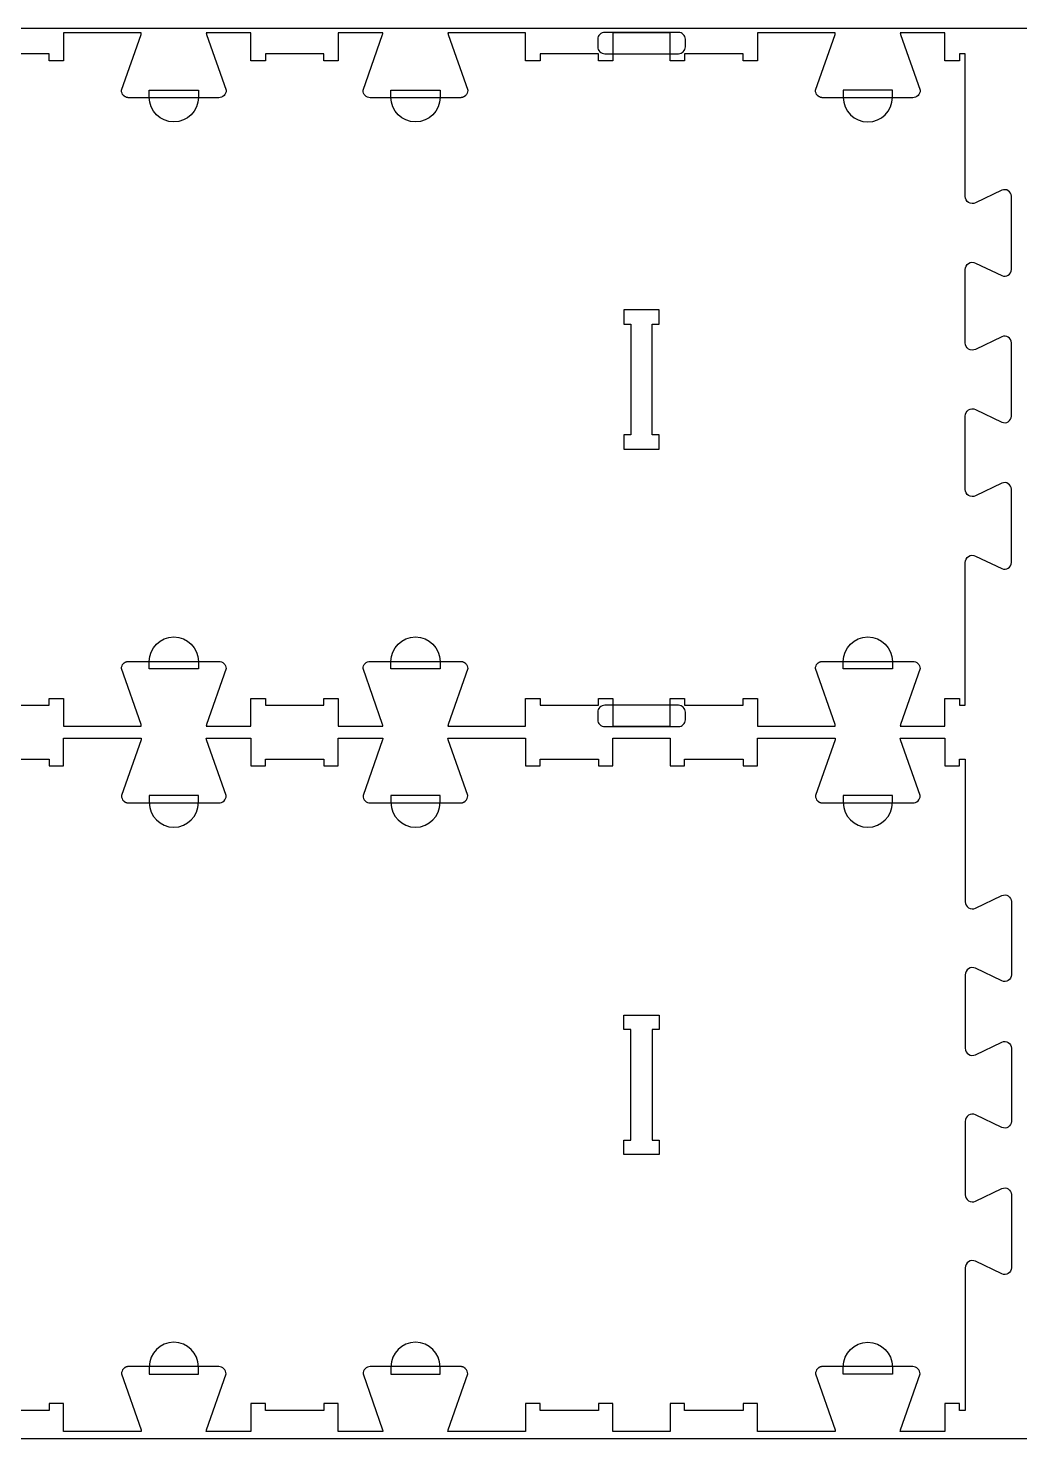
# Model space of a CAD drawing. Extents: x 2032 to 5216, y -27186 to -19593.
# Drawn here: x 3682 to 4539, y -21517 to -20297 of the extents above; entities that cross this region are included whole.
import ezdxf

# ---------------------------------------------------------------- set-up
doc = ezdxf.new("R2010")
doc.units = 0
for name, color, linetype in [('0_SHEET_SPRUCEPLY_2440X122', 1, 'CONTINUOUS'), ('3_ANYTOOL_CUTTHROUGH_INSID', 4, 'CONTINUOUS'), ('4_ANYTOOL_CUTTHROUGH_OUTSI', 5, 'CONTINUOUS'), ('5_ANYTOOL_HALF_MILL_9MM_IN', 3, 'CONTINUOUS')]:
    doc.layers.add(name, color=color, linetype=linetype)

msp = doc.modelspace()

# ---------------------------------------------------------------- linework, layer by layer
at = {"layer": '0_SHEET_SPRUCEPLY_2440X122'}
msp.add_lwpolyline([(4843.9, -20296.7), (4843.9, -21516.7), (2403.9, -21516.7), (2403.9, -20296.7)], close=True, dxfattribs=at)
at = {"layer": '3_ANYTOOL_CUTTHROUGH_INSID', "color": 4}
for points in [[(4227.2, -20540.3), (4196.9, -20540.3), (4196.9, -20552.8), (4202.9, -20552.8), (4202.9, -20648.3), (4196.9, -20648.3), (4196.9, -20660.8), (4227.4, -20660.8), (4227.4, -20648.3), (4221.4, -20648.3), (4221.4, -20552.8), (4227.4, -20552.8), (4227.4, -20540.3)], [(4227.2, -21270.8), (4196.9, -21270.8), (4196.9, -21258.3), (4202.9, -21258.3), (4202.9, -21162.8), (4196.9, -21162.8), (4196.9, -21150.3), (4227.4, -21150.3), (4227.4, -21162.8), (4221.4, -21162.8), (4221.4, -21258.3), (4227.4, -21258.3), (4227.4, -21270.8)]]:
    msp.add_lwpolyline(points, close=True, dxfattribs=at)
at = {"layer": '4_ANYTOOL_CUTTHROUGH_OUTSI', "color": 5}
for points in [[(3649.4, -20882.3), (3699.9, -20882.3), (3699.9, -20876.3), (3712.4, -20876.3), (3712.4, -20900.3), (3779.6, -20900.3), (3779.6, -20900.3, 0.061485), (3779.4, -20898.9), (3762.5, -20850.6), (3762.5, -20850.6), (3762.5, -20850.5), (3762.5, -20850.5, -0.198912), (3764.3, -20846.1), (3764.4, -20846), (3764.5, -20845.9), (3764.6, -20845.8), (3764.7, -20845.7), (3764.9, -20845.6), (3765, -20845.5), (3765.1, -20845.4), (3765.2, -20845.3), (3765.4, -20845.3), (3765.5, -20845.2), (3765.6, -20845.1), (3765.8, -20845), (3765.9, -20844.9), (3766, -20844.9), (3766.2, -20844.8), (3766.3, -20844.8), (3766.5, -20844.7), (3766.6, -20844.6), (3766.8, -20844.6), (3766.9, -20844.5), (3767.1, -20844.5), (3767.2, -20844.5), (3767.4, -20844.4), (3767.5, -20844.4), (3767.7, -20844.4), (3767.8, -20844.3), (3768, -20844.3), (3768.1, -20844.3), (3768.3, -20844.3), (3768.4, -20844.3), (3768.6, -20844.3), (3768.7, -20844.3), (3846.7, -20844.3, -0.414214), (3853, -20850.5), (3853, -20850.6), (3853, -20850.6), (3836.1, -20898.9), (3836.1, -20898.9, 0.061485), (3835.8, -20900.3), (3874.4, -20900.3), (3874.4, -20876.3), (3886.9, -20876.3), (3886.9, -20882.3), (3937.4, -20882.3), (3937.4, -20876.3), (3949.9, -20876.3), (3949.9, -20900.3), (3988.5, -20900.3), (3988.5, -20900.3, 0.061485), (3988.3, -20898.9), (3971.4, -20850.6), (3971.4, -20850.6), (3971.4, -20850.5), (3971.4, -20850.5, -0.414214), (3977.6, -20844.3), (4055.6, -20844.3), (4055.8, -20844.3), (4055.9, -20844.3), (4056.1, -20844.3), (4056.2, -20844.3), (4056.4, -20844.3), (4056.5, -20844.3), (4056.7, -20844.4), (4056.8, -20844.4), (4057, -20844.4), (4057.1, -20844.5), (4057.3, -20844.5), (4057.4, -20844.5), (4057.6, -20844.6), (4057.7, -20844.6), (4057.9, -20844.7), (4058, -20844.8), (4058.2, -20844.8), (4058.3, -20844.9), (4058.4, -20844.9), (4058.6, -20845), (4058.7, -20845.1), (4058.8, -20845.2), (4059, -20845.3), (4059.1, -20845.3), (4059.2, -20845.4), (4059.4, -20845.5), (4059.5, -20845.6), (4059.6, -20845.7), (4059.7, -20845.8), (4059.8, -20845.9), (4059.9, -20846), (4060, -20846.1, -0.198912), (4061.9, -20850.5), (4061.9, -20850.6), (4061.9, -20850.6), (4045, -20898.9), (4045, -20898.9, 0.061485), (4044.7, -20900.3), (4062.2, -20900.3), (4111.9, -20900.3), (4111.9, -20876.3), (4124.4, -20876.3), (4124.4, -20882.3), (4174.9, -20882.3), (4174.9, -20876.3), (4187.4, -20876.3), (4187.4, -20900.3), (4236.9, -20900.3), (4236.9, -20876.3), (4249.4, -20876.3), (4249.4, -20882.3), (4299.9, -20882.3), (4299.9, -20876.3), (4312.4, -20876.3), (4312.4, -20900.3), (4379.6, -20900.3), (4379.6, -20900.3, 0.061485), (4379.4, -20898.9), (4362.5, -20850.6), (4362.5, -20850.6), (4362.5, -20850.5), (4362.5, -20850.5, -0.198912), (4364.3, -20846.1), (4364.4, -20846), (4364.5, -20845.9), (4364.6, -20845.8), (4364.7, -20845.7), (4364.9, -20845.6), (4365, -20845.5), (4365.1, -20845.4), (4365.2, -20845.3), (4365.4, -20845.3), (4365.5, -20845.2), (4365.6, -20845.1), (4365.8, -20845), (4365.9, -20844.9), (4366, -20844.9), (4366.2, -20844.8), (4366.3, -20844.8), (4366.5, -20844.7), (4366.6, -20844.6), (4366.8, -20844.6), (4366.9, -20844.5), (4367.1, -20844.5), (4367.2, -20844.5), (4367.4, -20844.4), (4367.5, -20844.4), (4367.7, -20844.4), (4367.8, -20844.3), (4368, -20844.3), (4368.1, -20844.3), (4368.3, -20844.3), (4368.4, -20844.3), (4368.6, -20844.3), (4368.7, -20844.3), (4446.7, -20844.3, -0.414214), (4453, -20850.5), (4453, -20850.6), (4453, -20850.6), (4436.1, -20898.9), (4436.1, -20898.9, 0.061485), (4435.8, -20900.3), (4474.4, -20900.3), (4474.4, -20876.3), (4486.9, -20876.3), (4486.9, -20882.3), (4491.9, -20882.3), (4491.9, -20758.9), (4491.9, -20758.9, -0.551268), (4500.9, -20753.2), (4523.7, -20764.1, 0.551268), (4531.9, -20758.9), (4531.9, -20695.5, 0.551268), (4523.7, -20690.3), (4500.9, -20701.2, -0.551268), (4491.9, -20695.6), (4491.9, -20632.2, -0.551268), (4500.9, -20626.5), (4523.7, -20637.4, 0.551268), (4531.9, -20632.2), (4531.9, -20568.8, 0.551268), (4523.7, -20563.6), (4500.9, -20574.5, -0.551268), (4491.9, -20568.9), (4491.9, -20505.5, -0.551268), (4500.9, -20499.8), (4523.7, -20510.7, 0.551268), (4531.9, -20505.5), (4531.9, -20442.1, 0.551268), (4523.7, -20436.9), (4500.9, -20447.8, -0.551268), (4491.9, -20442.2), (4491.9, -20318.8), (4486.9, -20318.8), (4486.9, -20324.8), (4474.4, -20324.8), (4474.4, -20300.8), (4435.8, -20300.8), (4435.8, -20300.8, 0.061485), (4436.1, -20302.2), (4453, -20350.4), (4453, -20350.5), (4453, -20350.5), (4453, -20350.5, -0.414214), (4446.7, -20356.8), (4368.7, -20356.8), (4368.6, -20356.8), (4368.4, -20356.8), (4368.3, -20356.8), (4368.1, -20356.7), (4368, -20356.7), (4367.8, -20356.7), (4367.7, -20356.7), (4367.5, -20356.7), (4367.4, -20356.6), (4367.2, -20356.6), (4367.1, -20356.6), (4366.9, -20356.5), (4366.8, -20356.5), (4366.6, -20356.4), (4366.5, -20356.4), (4366.3, -20356.3), (4366.2, -20356.2), (4366, -20356.2), (4365.9, -20356.1), (4365.8, -20356), (4365.6, -20356), (4365.5, -20355.9), (4365.4, -20355.8), (4365.2, -20355.7), (4365.1, -20355.6), (4365, -20355.5), (4364.9, -20355.4), (4364.7, -20355.3), (4364.6, -20355.3), (4364.5, -20355.2), (4364.4, -20355), (4364.3, -20354.9, -0.198912), (4362.5, -20350.5), (4362.5, -20350.5), (4362.5, -20350.4), (4379.4, -20302.2), (4379.4, -20302.2, 0.061485), (4379.6, -20300.8), (4362.2, -20300.8), (4312.4, -20300.8), (4312.4, -20324.8), (4299.9, -20324.8), (4299.9, -20318.8), (4249.4, -20318.8), (4249.4, -20324.8), (4236.9, -20324.8), (4236.9, -20300.8), (4187.4, -20300.8), (4187.4, -20324.8), (4174.9, -20324.8), (4174.9, -20318.8), (4124.4, -20318.8), (4124.4, -20324.8), (4111.9, -20324.8), (4111.9, -20300.8), (4044.7, -20300.8), (4044.7, -20300.8, 0.061485), (4045, -20302.2), (4061.9, -20350.4), (4061.9, -20350.5), (4061.9, -20350.5), (4061.9, -20350.5, -0.198912), (4060, -20354.9), (4059.9, -20355), (4059.8, -20355.2), (4059.7, -20355.3), (4059.6, -20355.3), (4059.5, -20355.4), (4059.4, -20355.5), (4059.2, -20355.6), (4059.1, -20355.7), (4059, -20355.8), (4058.8, -20355.9), (4058.7, -20356), (4058.6, -20356), (4058.4, -20356.1), (4058.3, -20356.2), (4058.2, -20356.2), (4058, -20356.3), (4057.9, -20356.4), (4057.7, -20356.4), (4057.6, -20356.5), (4057.4, -20356.5), (4057.3, -20356.6), (4057.1, -20356.6), (4057, -20356.6), (4056.8, -20356.7), (4056.7, -20356.7), (4056.5, -20356.7), (4056.4, -20356.7), (4056.2, -20356.7), (4056.1, -20356.8), (4055.9, -20356.8), (4055.8, -20356.8), (4055.6, -20356.8), (3977.6, -20356.8, -0.414214), (3971.4, -20350.5), (3971.4, -20350.5), (3971.4, -20350.4), (3988.3, -20302.2), (3988.3, -20302.2, 0.061485), (3988.5, -20300.8), (3949.9, -20300.8), (3949.9, -20324.8), (3937.4, -20324.8), (3937.4, -20318.8), (3886.9, -20318.8), (3886.9, -20324.8), (3874.4, -20324.8), (3874.4, -20300.8), (3835.8, -20300.8), (3835.8, -20300.8, 0.061485), (3836.1, -20302.2), (3853, -20350.4), (3853, -20350.5), (3853, -20350.5), (3853, -20350.5, -0.414214), (3846.7, -20356.8), (3768.7, -20356.8), (3768.6, -20356.8), (3768.4, -20356.8), (3768.3, -20356.8), (3768.1, -20356.7), (3768, -20356.7), (3767.8, -20356.7), (3767.7, -20356.7), (3767.5, -20356.7), (3767.4, -20356.6), (3767.2, -20356.6), (3767.1, -20356.6), (3766.9, -20356.5), (3766.8, -20356.5), (3766.6, -20356.4), (3766.5, -20356.4), (3766.3, -20356.3), (3766.2, -20356.2), (3766, -20356.2), (3765.9, -20356.1), (3765.8, -20356), (3765.6, -20356), (3765.5, -20355.9), (3765.4, -20355.8), (3765.2, -20355.7), (3765.1, -20355.6), (3765, -20355.5), (3764.9, -20355.4), (3764.7, -20355.3), (3764.6, -20355.3), (3764.5, -20355.2), (3764.4, -20355), (3764.3, -20354.9, -0.198912), (3762.5, -20350.5), (3762.5, -20350.5), (3762.5, -20350.4), (3779.4, -20302.2), (3779.4, -20302.2, 0.061485), (3779.6, -20300.8), (3712.4, -20300.8), (3712.4, -20324.8), (3699.9, -20324.8), (3699.9, -20318.8), (3649.4, -20318.8)], [(3649.4, -20928.8), (3699.9, -20928.8), (3699.9, -20934.8), (3712.4, -20934.8), (3712.4, -20910.8), (3762.2, -20910.8), (3779.6, -20910.8), (3779.6, -20910.8, -0.061485), (3779.4, -20912.2), (3762.5, -20960.4), (3762.5, -20960.5), (3762.5, -20960.5), (3762.5, -20960.5, 0.198912), (3764.3, -20964.9), (3764.4, -20965), (3764.5, -20965.2), (3764.6, -20965.3), (3764.7, -20965.3), (3764.9, -20965.4), (3765, -20965.5), (3765.1, -20965.6), (3765.2, -20965.7), (3765.4, -20965.8), (3765.5, -20965.9), (3765.6, -20966), (3765.8, -20966), (3765.9, -20966.1), (3766, -20966.2), (3766.2, -20966.2), (3766.3, -20966.3), (3766.5, -20966.4), (3766.6, -20966.4), (3766.8, -20966.5), (3766.9, -20966.5), (3767.1, -20966.6), (3767.2, -20966.6), (3767.4, -20966.6), (3767.5, -20966.7), (3767.7, -20966.7), (3767.8, -20966.7), (3768, -20966.7), (3768.1, -20966.7), (3768.3, -20966.8), (3768.4, -20966.8), (3768.6, -20966.8), (3768.7, -20966.8), (3846.7, -20966.8, 0.414214), (3853, -20960.5), (3853, -20960.5), (3853, -20960.4), (3836.1, -20912.2), (3836.1, -20912.2, -0.061485), (3835.8, -20910.8), (3874.4, -20910.8), (3874.4, -20934.8), (3886.9, -20934.8), (3886.9, -20928.8), (3937.4, -20928.8), (3937.4, -20934.8), (3949.9, -20934.8), (3949.9, -20910.8), (3988.5, -20910.8), (3988.5, -20910.8, -0.061485), (3988.3, -20912.2), (3971.4, -20960.4), (3971.4, -20960.5), (3971.4, -20960.5), (3971.4, -20960.5, 0.414214), (3977.6, -20966.8), (4055.6, -20966.8), (4055.8, -20966.8), (4055.9, -20966.8), (4056.1, -20966.8), (4056.2, -20966.7), (4056.4, -20966.7), (4056.5, -20966.7), (4056.7, -20966.7), (4056.8, -20966.7), (4057, -20966.6), (4057.1, -20966.6), (4057.3, -20966.6), (4057.4, -20966.5), (4057.6, -20966.5), (4057.7, -20966.4), (4057.9, -20966.4), (4058, -20966.3), (4058.2, -20966.2), (4058.3, -20966.2), (4058.4, -20966.1), (4058.6, -20966), (4058.7, -20966), (4058.8, -20965.9), (4059, -20965.8), (4059.1, -20965.7), (4059.2, -20965.6), (4059.4, -20965.5), (4059.5, -20965.4), (4059.6, -20965.3), (4059.7, -20965.3), (4059.8, -20965.2), (4059.9, -20965), (4060, -20964.9, 0.198912), (4061.9, -20960.5), (4061.9, -20960.5), (4061.9, -20960.4), (4045, -20912.2), (4045, -20912.2, -0.061485), (4044.7, -20910.8), (4062.2, -20910.8), (4111.9, -20910.8), (4111.9, -20934.8), (4124.4, -20934.8), (4124.4, -20928.8), (4174.9, -20928.8), (4174.9, -20934.8), (4187.4, -20934.8), (4187.4, -20910.8), (4236.9, -20910.8), (4236.9, -20934.8), (4249.4, -20934.8), (4249.4, -20928.8), (4299.9, -20928.8), (4299.9, -20934.8), (4312.4, -20934.8), (4312.4, -20910.8), (4379.6, -20910.8), (4379.6, -20910.8, -0.061485), (4379.4, -20912.2), (4362.5, -20960.4), (4362.5, -20960.5), (4362.5, -20960.5), (4362.5, -20960.5, 0.198912), (4364.3, -20964.9), (4364.4, -20965), (4364.5, -20965.2), (4364.6, -20965.3), (4364.7, -20965.3), (4364.9, -20965.4), (4365, -20965.5), (4365.1, -20965.6), (4365.2, -20965.7), (4365.4, -20965.8), (4365.5, -20965.9), (4365.6, -20966), (4365.8, -20966), (4365.9, -20966.1), (4366, -20966.2), (4366.2, -20966.2), (4366.3, -20966.3), (4366.5, -20966.4), (4366.6, -20966.4), (4366.8, -20966.5), (4366.9, -20966.5), (4367.1, -20966.6), (4367.2, -20966.6), (4367.4, -20966.6), (4367.5, -20966.7), (4367.7, -20966.7), (4367.8, -20966.7), (4368, -20966.7), (4368.1, -20966.7), (4368.3, -20966.8), (4368.4, -20966.8), (4368.6, -20966.8), (4368.7, -20966.8), (4446.7, -20966.8, 0.414214), (4453, -20960.5), (4453, -20960.5), (4453, -20960.4), (4436.1, -20912.2), (4436.1, -20912.2, -0.061485), (4435.8, -20910.8), (4474.4, -20910.8), (4474.4, -20934.8), (4486.9, -20934.8), (4486.9, -20928.8), (4491.9, -20928.8), (4491.9, -21052.2), (4491.9, -21052.2, 0.551268), (4500.9, -21057.8), (4523.7, -21046.9, -0.551268), (4531.9, -21052.1), (4531.9, -21115.5, -0.551268), (4523.7, -21120.7), (4500.9, -21109.8, 0.551268), (4491.9, -21115.5), (4491.9, -21178.9, 0.257375), (4494.8, -21184.2, 0.257375), (4500.9, -21184.5), (4523.7, -21173.6, -0.551268), (4531.9, -21178.8), (4531.9, -21242.2, -0.551268), (4523.7, -21247.4), (4500.9, -21236.5, 0.551268), (4491.9, -21242.2), (4491.9, -21305.6, 0.551268), (4500.9, -21311.2), (4523.7, -21300.3, -0.551268), (4531.9, -21305.5), (4531.9, -21368.9, -0.551268), (4523.7, -21374.1), (4500.9, -21363.2, 0.551268), (4491.9, -21368.9), (4491.9, -21492.3), (4486.9, -21492.3), (4486.9, -21486.3), (4474.4, -21486.3), (4474.4, -21510.3), (4435.8, -21510.3), (4435.8, -21510.3, -0.061485), (4436.1, -21508.9), (4453, -21460.6), (4453, -21460.6), (4453, -21460.5), (4453, -21460.5, 0.414214), (4446.7, -21454.3), (4368.7, -21454.3), (4368.6, -21454.3), (4368.4, -21454.3), (4368.3, -21454.3), (4368.1, -21454.3), (4368, -21454.3), (4367.8, -21454.3), (4367.7, -21454.4), (4367.5, -21454.4), (4367.4, -21454.4), (4367.2, -21454.5), (4367.1, -21454.5), (4366.9, -21454.5), (4366.8, -21454.6), (4366.6, -21454.6), (4366.5, -21454.7), (4366.3, -21454.8), (4366.2, -21454.8), (4366, -21454.9), (4365.9, -21454.9), (4365.8, -21455), (4365.6, -21455.1), (4365.5, -21455.2), (4365.4, -21455.3), (4365.2, -21455.3), (4365.1, -21455.4), (4365, -21455.5), (4364.9, -21455.6), (4364.7, -21455.7), (4364.6, -21455.8), (4364.5, -21455.9), (4364.4, -21456), (4364.3, -21456.1, 0.198912), (4362.5, -21460.5), (4362.5, -21460.6), (4362.5, -21460.6), (4379.4, -21508.9), (4379.4, -21508.9, -0.061485), (4379.6, -21510.3), (4362.2, -21510.3), (4312.4, -21510.3), (4312.4, -21486.3), (4299.9, -21486.3), (4299.9, -21492.3), (4249.4, -21492.3), (4249.4, -21486.3), (4236.9, -21486.3), (4236.9, -21510.3), (4187.4, -21510.3), (4187.4, -21486.3), (4174.9, -21486.3), (4174.9, -21492.3), (4124.4, -21492.3), (4124.4, -21486.3), (4111.9, -21486.3), (4111.9, -21510.3), (4044.7, -21510.3), (4044.7, -21510.3, -0.061485), (4045, -21508.9), (4061.9, -21460.6), (4061.9, -21460.6), (4061.9, -21460.5), (4061.9, -21460.5, 0.198912), (4060, -21456.1), (4059.9, -21456), (4059.8, -21455.9), (4059.7, -21455.8), (4059.6, -21455.7), (4059.5, -21455.6), (4059.4, -21455.5), (4059.2, -21455.4), (4059.1, -21455.3), (4059, -21455.3), (4058.8, -21455.2), (4058.7, -21455.1), (4058.6, -21455), (4058.4, -21454.9), (4058.3, -21454.9), (4058.2, -21454.8), (4058, -21454.8), (4057.9, -21454.7), (4057.7, -21454.6), (4057.6, -21454.6), (4057.4, -21454.5), (4057.3, -21454.5), (4057.1, -21454.5), (4057, -21454.4), (4056.8, -21454.4), (4056.7, -21454.4), (4056.5, -21454.3), (4056.4, -21454.3), (4056.2, -21454.3), (4056.1, -21454.3), (4055.9, -21454.3), (4055.8, -21454.3), (4055.6, -21454.3), (3977.6, -21454.3, 0.414214), (3971.4, -21460.5), (3971.4, -21460.6), (3971.4, -21460.6), (3988.3, -21508.9), (3988.3, -21508.9, -0.061485), (3988.5, -21510.3), (3949.9, -21510.3), (3949.9, -21486.3), (3937.4, -21486.3), (3937.4, -21492.3), (3886.9, -21492.3), (3886.9, -21486.3), (3874.4, -21486.3), (3874.4, -21510.3), (3835.8, -21510.3), (3835.8, -21510.3, -0.061485), (3836.1, -21508.9), (3853, -21460.6), (3853, -21460.6), (3853, -21460.5), (3853, -21460.5, 0.414214), (3846.7, -21454.3), (3768.7, -21454.3), (3768.6, -21454.3), (3768.4, -21454.3), (3768.3, -21454.3), (3768.1, -21454.3), (3768, -21454.3), (3767.8, -21454.3), (3767.7, -21454.4), (3767.5, -21454.4), (3767.4, -21454.4), (3767.2, -21454.5), (3767.1, -21454.5), (3766.9, -21454.5), (3766.8, -21454.6), (3766.6, -21454.6), (3766.5, -21454.7), (3766.3, -21454.8), (3766.2, -21454.8), (3766, -21454.9), (3765.9, -21454.9), (3765.8, -21455), (3765.6, -21455.1), (3765.5, -21455.2), (3765.4, -21455.3), (3765.2, -21455.3), (3765.1, -21455.4), (3765, -21455.5), (3764.9, -21455.6), (3764.7, -21455.7), (3764.6, -21455.8), (3764.5, -21455.9), (3764.4, -21456), (3764.3, -21456.1, 0.198912), (3762.5, -21460.5), (3762.5, -21460.6), (3762.5, -21460.6), (3779.4, -21508.9), (3779.4, -21508.9, -0.061485), (3779.6, -21510.3), (3712.4, -21510.3), (3712.4, -21486.3), (3699.9, -21486.3), (3699.9, -21492.3), (3649.4, -21492.3)]]:
    msp.add_lwpolyline(points, format="xyb", dxfattribs=at)
at = {"layer": '5_ANYTOOL_HALF_MILL_9MM_IN', "color": 3}
for points in [[(4180.3, -20300.3, 0.414214), (4174.3, -20306.3), (4174.3, -20312.8, 0.414214), (4180.3, -20318.8), (4244, -20318.8, 0.414214), (4250, -20312.8), (4250, -20306.3, 0.414214), (4244, -20300.3)], [(3829, -20356.5, -1), (3786.5, -20356.5), (3786.5, -20356.3), (3786.5, -20350.3), (3829, -20350.3), (3829, -20356.3), (3829, -20356.5)], [(4037.9, -20356.5, -1), (3995.4, -20356.5), (3995.4, -20356.3), (3995.4, -20350.3), (4037.9, -20350.3), (4037.9, -20356.3), (4037.9, -20356.5)], [(4386.5, -20356.5, 1), (4429, -20356.5), (4429, -20356.3), (4429, -20350.3), (4386.5, -20350.3), (4386.5, -20356.3), (4386.5, -20356.5)], [(3786.5, -20844.5, -1), (3829, -20844.5), (3829, -20844.8), (3829, -20850.8), (3786.5, -20850.8), (3786.5, -20844.8), (3786.5, -20844.5)], [(3995.4, -20844.5, -1), (4037.9, -20844.5), (4037.9, -20844.8), (4037.9, -20850.8), (3995.4, -20850.8), (3995.4, -20844.8), (3995.4, -20844.5)], [(4386.5, -20844.5, -1), (4429, -20844.5), (4429, -20844.8), (4429, -20850.8), (4386.5, -20850.8), (4386.5, -20844.8), (4386.5, -20844.5)], [(4180.3, -20882.3, 0.414214), (4174.3, -20888.3), (4174.3, -20894.8, 0.414214), (4180.3, -20900.8), (4244, -20900.8, 0.414214), (4250, -20894.8), (4250, -20888.3, 0.414214), (4244, -20882.3)], [(3786.5, -20966.5, 1), (3829, -20966.5), (3829, -20966.3), (3829, -20960.3), (3786.5, -20960.3), (3786.5, -20966.3), (3786.5, -20966.5)], [(3995.4, -20966.5, 1), (4037.9, -20966.5), (4037.9, -20966.3), (4037.9, -20960.3), (3995.4, -20960.3), (3995.4, -20966.3), (3995.4, -20966.5)], [(4386.5, -20966.5, 1), (4429, -20966.5), (4429, -20966.3), (4429, -20960.3), (4386.5, -20960.3), (4386.5, -20966.3), (4386.5, -20966.5)], [(3829, -21454.5, 1), (3786.5, -21454.5), (3786.5, -21454.8), (3786.5, -21460.8), (3829, -21460.8), (3829, -21454.8), (3829, -21454.5)], [(4037.9, -21454.5, 1), (3995.4, -21454.5), (3995.4, -21454.8), (3995.4, -21460.8), (4037.9, -21460.8), (4037.9, -21454.8), (4037.9, -21454.5)], [(4386.5, -21454.5, -1), (4429, -21454.5), (4429, -21454.8), (4429, -21460.8), (4386.5, -21460.8), (4386.5, -21454.8), (4386.5, -21454.5)]]:
    msp.add_lwpolyline(points, format="xyb", close=True, dxfattribs=at)

doc.saveas('drawing.dxf')
